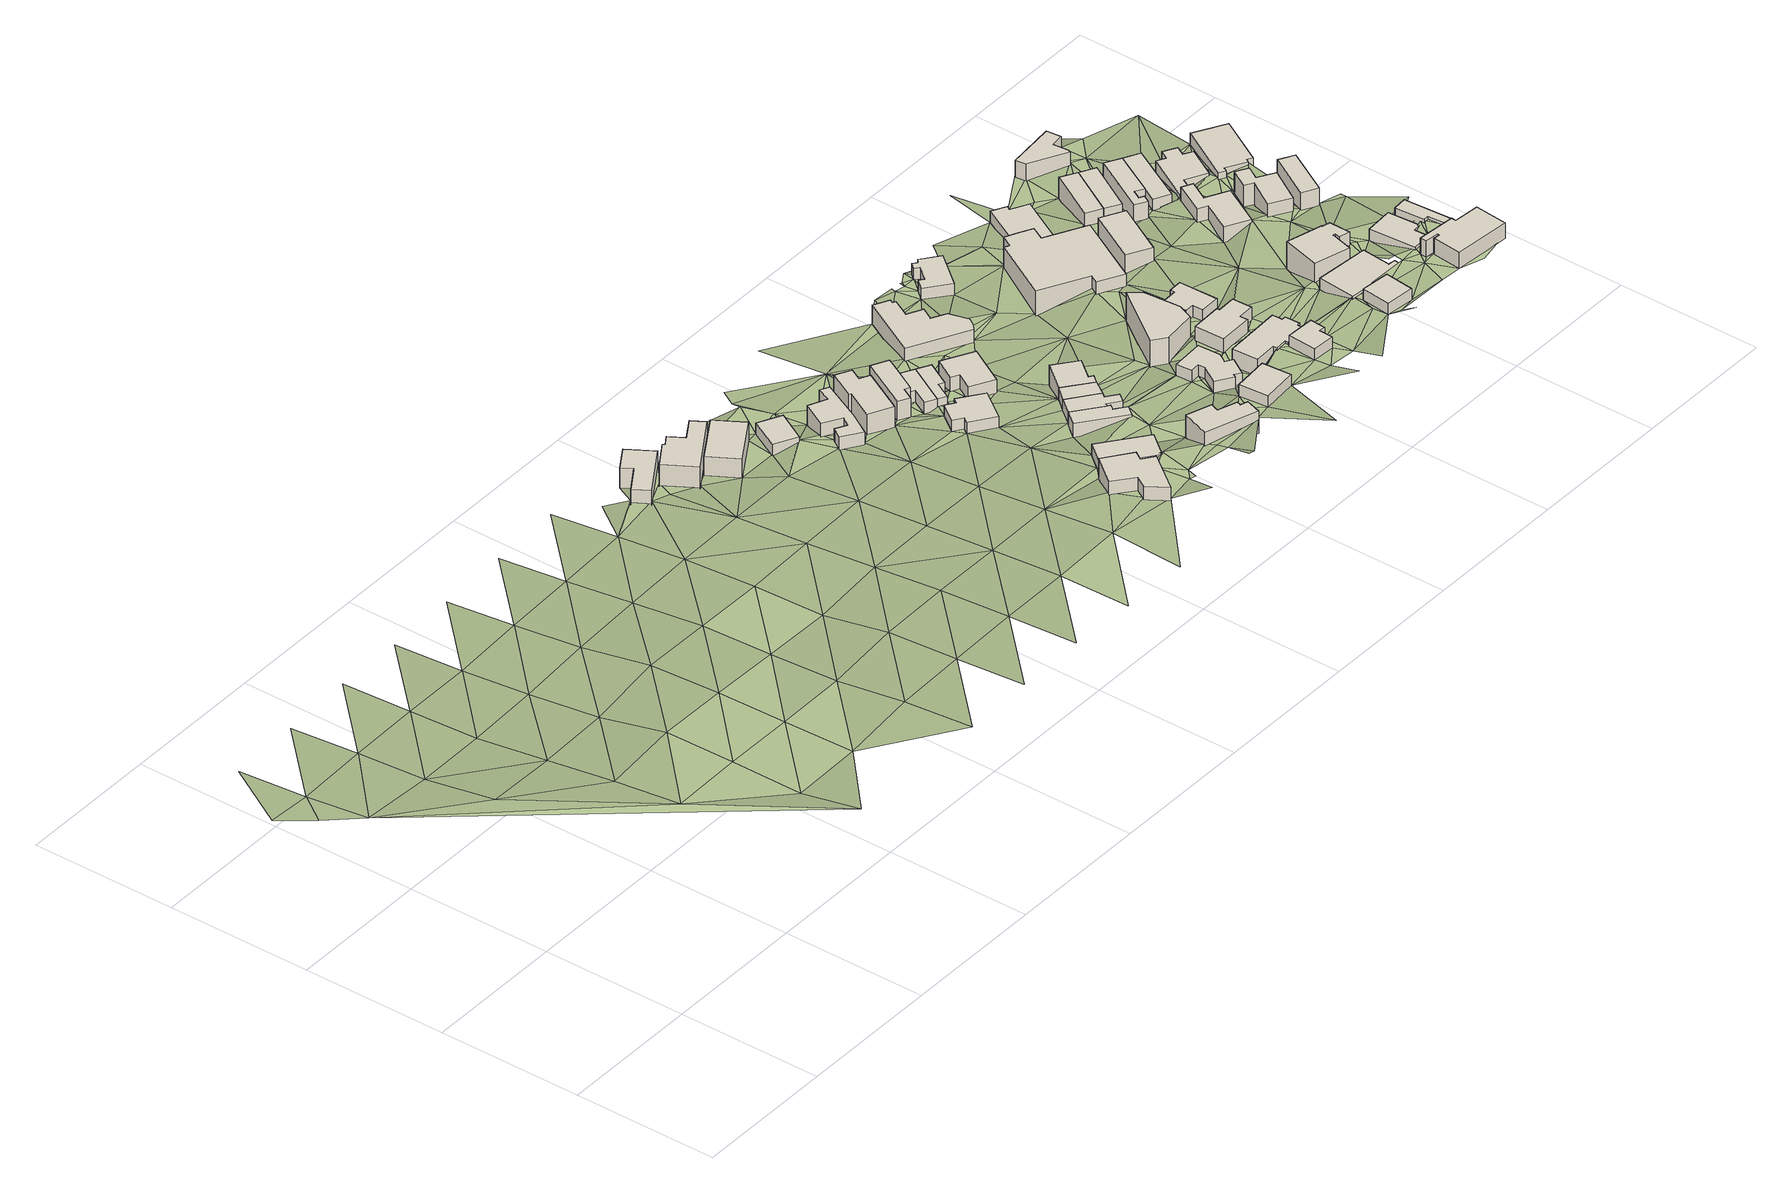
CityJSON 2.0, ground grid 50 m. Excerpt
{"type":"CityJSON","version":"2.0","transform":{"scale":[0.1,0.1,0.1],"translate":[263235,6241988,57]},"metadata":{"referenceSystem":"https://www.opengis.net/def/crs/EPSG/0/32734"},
"CityObjects":{
"building1":{"type":"Building","attributes":{"address":"6 Worcester Road Walmer Estate Cape Town","building":"house","building:levels":"1","footprint":{"type":"Polygon"},"plus_code":"C6X6XJX5+X5V","ground_height":66.89,"building_height":4.1,"roof_height":70.99},"geometry":[{"type":"Solid","lod":"1","boundaries":[[[[0,1,2,3]],[[1,4,5,2]],[[4,6,7,5]],[[6,8,9,7]],[[8,10,11,9]],[[10,0,3,11]],[[3,2,5,7,9,11]],[[10,8,6,4,1,0]]]]}]},
"building2":{"type":"Building","attributes":{"address":"8 Worcester Road Walmer Estate Cape Town","building":"house","building:levels":"2","footprint":{"type":"Polygon"},"plus_code":"C6XQX8XH+XWX","ground_height":66.89,"building_height":6.9,"roof_height":73.79},"geometry":[{"type":"Solid","lod":"1","boundaries":[[[[12,13,14,15]],[[13,16,17,14]],[[16,18,19,17]],[[18,20,21,19]],[[20,22,23,21]],[[22,24,25,23]],[[24,26,27,25]],[[26,12,15,27]],[[15,14,17,19,21,23,25,27]],[[26,24,22,20,18,16,13,12]]]]}]},
"building3":{"type":"Building","attributes":{"address":"10 Worcester Road Walmer Estate Cape Town","building":"house","building:levels":"2","footprint":{"type":"Polygon"},"plus_code":"C7X9XWXC+XVW","ground_height":67.23,"building_height":6.9,"roof_height":74.13},"geometry":[{"type":"Solid","lod":"1","boundaries":[[[[28,29,30,31]],[[29,32,33,30]],[[32,34,35,33]],[[34,28,31,35]],[[31,30,33,35]],[[34,32,29,28]]]]}]},
"building4":{"type":"Building","attributes":{"address":"12 Worcester Road Walmer Estate Cape Town","building":"house","building:levels":"1","footprint":{"type":"Polygon"},"plus_code":"C8X6X2XW+X6V","ground_height":66.86,"building_height":4.1,"roof_height":70.96},"geometry":[{"type":"Solid","lod":"1","boundaries":[[[[36,37,38,39]],[[37,40,41,38]],[[40,42,43,41]],[[42,36,39,43]],[[39,38,41,43]],[[42,40,37,36]]]]}]},
"building5":{"type":"Building","attributes":{"address":"15 Perth Road Walmer Estate Cape Town","building":"house","building:levels":"1","footprint":{"type":"Polygon"},"plus_code":"C9XXXCX9+XXW","ground_height":81.44,"building_height":4.1,"roof_height":85.54},"geometry":[{"type":"Solid","lod":"1","boundaries":[[[[44,45,46,47]],[[45,48,49,46]],[[48,50,51,49]],[[50,52,53,51]],[[52,54,55,53]],[[54,56,57,55]],[[56,58,59,57]],[[58,44,47,59]],[[47,46,49,51,53,55,57,59]],[[58,56,54,52,50,48,45,44]]]]}]},
"building6":{"type":"Building","attributes":{"address":"14 Worcester Road Walmer Estate Cape Town","building":"house","building:levels":"1","footprint":{"type":"Polygon"},"plus_code":"C8XVXWXC+XJR","ground_height":69.91,"building_height":4.1,"roof_height":74.01},"geometry":[{"type":"Solid","lod":"1","boundaries":[[[[60,61,62,63]],[[61,64,65,62]],[[64,66,67,65]],[[66,68,69,67]],[[68,70,71,69]],[[70,72,73,71]],[[72,74,75,73]],[[74,76,77,75]],[[76,78,79,77]],[[78,80,81,79]],[[80,60,63,81]],[[63,62,65,67,69,71,73,75,77,79,81]],[[80,78,76,74,72,70,68,66,64,61,60]]]]}]},
"building7":{"type":"Building","attributes":{"address":"13 Perth Road Walmer Estate Cape Town","building":"house","building:levels":"1","footprint":{"type":"Polygon"},"plus_code":"CCX9X4X5+XMW","ground_height":78.1,"building_height":4.1,"roof_height":82.2},"geometry":[{"type":"Solid","lod":"1","boundaries":[[[[82,83,84,85]],[[83,86,87,84]],[[86,88,89,87]],[[88,82,85,89]],[[85,84,87,89]],[[88,86,83,82]]]]}]},
"building8":{"type":"Building","attributes":{"address":"22 Worcester Road Walmer Estate Cape Town","building":"house","building:levels":"2","footprint":{"type":"Polygon"},"plus_code":"C9X9XMX4+XQX","ground_height":69.72,"building_height":6.9,"roof_height":76.62},"geometry":[{"type":"Solid","lod":"1","boundaries":[[[[90,91,92,93]],[[91,94,95,92]],[[94,96,97,95]],[[96,98,99,97]],[[98,100,101,99]],[[100,102,103,101]],[[102,104,105,103]],[[104,90,93,105]],[[93,92,95,97,99,101,103,105]],[[104,102,100,98,96,94,91,90]]]]}]},
"building9":{"type":"Building","attributes":{"address":"Perth Road Walmer Estate Cape Town","building":"house","building:levels":"1","footprint":{"type":"Polygon"},"plus_code":"CCX4XFXW+XFW","ground_height":71.83,"building_height":4.1,"roof_height":75.93},"geometry":[{"type":"Solid","lod":"1","boundaries":[[[[106,107,108,109]],[[107,110,111,108]],[[110,112,113,111]],[[112,114,115,113]],[[114,116,117,115]],[[116,118,119,117]],[[118,120,121,119]],[[120,106,109,121]],[[109,108,111,113,115,117,119,121]],[[120,118,116,114,112,110,107,106]]]]}]},
"building10":{"type":"Building","attributes":{"address":"24 Worcester Road Walmer Estate Cape Town","building":"house","building:levels":"2","footprint":{"type":"Polygon"},"plus_code":"C9XVXHX5+XXW","ground_height":69.72,"building_height":6.9,"roof_height":76.62},"geometry":[{"type":"Solid","lod":"1","boundaries":[[[[122,123,124,125,126,127]],[[123,128,129,125,124]],[[128,130,131,129]],[[130,132,133,131]],[[132,134,135,133]],[[134,136,137,135]],[[136,138,139,137]],[[138,122,127,126,139]],[[126,125,129,131,133,135,137,139]],[[138,136,134,132,130,128,123,122]]]]}]},
"building11":{"type":"Building","attributes":{"address":"9 Perth Road Walmer Estate Cape Town","building":"house","building:levels":"1","footprint":{"type":"Polygon"},"plus_code":"CCXXX4X9+X3W","ground_height":75.12,"building_height":4.1,"roof_height":79.22},"geometry":[{"type":"Solid","lod":"1","boundaries":[[[[140,141,142,143]],[[141,144,145,142]],[[144,146,147,145]],[[146,148,149,147]],[[148,150,151,149]],[[150,152,153,151]],[[152,140,143,153]],[[143,142,145,147,149,151,153]],[[152,150,148,146,144,141,140]]]]}]},
"building12":{"type":"Building","attributes":{"address":"26 Worcester Road Walmer Estate Cape Town","building":"house","building:levels":"1","footprint":{"type":"Polygon"},"plus_code":"CCX4XWX8+XFW","ground_height":69.72,"building_height":4.1,"roof_height":73.82},"geometry":[{"type":"Solid","lod":"1","boundaries":[[[[154,123,124,155]],[[123,122,127,124]],[[122,156,157,127]],[[156,158,159,157]],[[158,160,161,159]],[[160,154,155,161]],[[155,124,127,157,159,161]],[[160,158,156,122,123,154]]]]}]},
"building13":{"type":"Building","attributes":{"address":"7 Worcester Close Walmer Estate Cape Town","building":"house","building:levels":"1","footprint":{"type":"Polygon"},"plus_code":"CFXFXVX5+XJX","ground_height":83.09,"building_height":4.1,"roof_height":87.19},"geometry":[{"type":"Solid","lod":"1","boundaries":[[[[162,163,164,165]],[[163,166,167,164]],[[166,168,169,167]],[[168,170,171,169]],[[170,172,173,171]],[[172,174,175,173]],[[174,176,177,175]],[[176,162,165,177]],[[165,164,167,169,171,173,175,177]],[[176,174,172,170,168,166,163,162]]]]}]},
"building14":{"type":"Building","attributes":{"address":"28 Worcester Road Walmer Estate Cape Town","building":"house","building:levels":"1","footprint":{"type":"Polygon"},"plus_code":"CCXCXQXF+XFR","ground_height":69.72,"building_height":4.1,"roof_height":73.82},"geometry":[{"type":"Solid","lod":"1","boundaries":[[[[154,160,161,155]],[[160,178,179,161]],[[178,180,181,179]],[[180,182,183,181]],[[182,184,185,183]],[[184,154,155,185]],[[155,161,179,181,183,185]],[[184,182,180,178,160,154]]]]}]},
"building15":{"type":"Building","attributes":{"address":"7 Perth Road Walmer Estate Cape Town","building":"house","building:levels":"1","footprint":{"type":"Polygon"},"plus_code":"CFX2XWX8+X9R","ground_height":75.12,"building_height":4.1,"roof_height":79.22},"geometry":[{"type":"Solid","lod":"1","boundaries":[[[[186,187,143,188]],[[187,189,153,143]],[[189,190,191,153]],[[190,192,193,191]],[[192,194,195,193]],[[194,196,197,195]],[[196,198,199,197]],[[198,186,188,199]],[[188,143,153,191,193,195,197,199]],[[198,196,194,192,190,189,187,186]]]]}]},
"building16":{"type":"Building","attributes":{"address":"5 Perth Road Walmer Estate Cape Town","building":"house","building:levels":"1","footprint":{"type":"Polygon"},"plus_code":"CFX6XFXQ+X7W","ground_height":75.12,"building_height":4.1,"roof_height":79.22},"geometry":[{"type":"Solid","lod":"1","boundaries":[[[[200,186,188,201]],[[186,198,199,188]],[[198,202,203,199]],[[202,200,201,203]],[[201,188,199,203]],[[202,198,186,200]]]]}]},
"building17":{"type":"Building","attributes":{"address":"30 Perth Road Walmer Estate Cape Town","building":"house","building:levels":"1","footprint":{"type":"Polygon"},"plus_code":"CCXQXXXG+X3R","ground_height":71.98,"building_height":4.1,"roof_height":76.08},"geometry":[{"type":"Solid","lod":"1","boundaries":[[[[204,205,206,207]],[[205,208,209,206]],[[208,210,211,209]],[[210,212,213,211]],[[212,214,215,213]],[[214,204,207,215]],[[207,206,209,211,213,215]],[[214,212,210,208,205,204]]]]}]},
"building18":{"type":"Building","attributes":{"address":"3 Perth Road Walmer Estate Cape Town","building":"house","building:levels":"1","footprint":{"type":"Polygon"},"plus_code":"CFXFX5XP+XFV","ground_height":75.12,"building_height":4.1,"roof_height":79.22},"geometry":[{"type":"Solid","lod":"1","boundaries":[[[[216,217,203,201]],[[217,218,219,203]],[[218,220,221,219]],[[220,222,223,221]],[[222,224,225,223]],[[224,216,201,225]],[[201,203,219,221,223,225]],[[224,222,220,218,217,216]]]]}]},
"building19":{"type":"Building","attributes":{"address":"5 Worcester Close Walmer Estate Cape Town","building":"house","building:levels":"1","footprint":{"type":"Polygon"},"plus_code":"CGXHXMXV+X7X","ground_height":84.82,"building_height":4.1,"roof_height":88.92},"geometry":[{"type":"Solid","lod":"1","boundaries":[[[[226,227,228,229]],[[227,230,231,228]],[[230,232,233,231]],[[232,226,229,233]],[[229,228,231,233]],[[232,230,227,226]]]]}]},
"building20":{"type":"Building","attributes":{"address":"3 Worcester Close Walmer Estate Cape Town","building":"house","building:levels":"1","footprint":{"type":"Polygon"},"plus_code":"CGXJXWXF+XCR","ground_height":80.57,"building_height":4.1,"roof_height":84.67},"geometry":[{"type":"Solid","lod":"1","boundaries":[[[[234,235,236,237]],[[235,238,239,236]],[[238,240,241,239]],[[240,242,243,241]],[[242,244,245,243]],[[244,246,247,245]],[[246,248,249,247]],[[248,250,251,249]],[[250,252,253,251]],[[252,254,255,253]],[[254,256,257,255]],[[256,234,237,257]],[[237,236,239,241,243,245,247,249,251,253,255,257]],[[256,254,252,250,248,246,244,242,240,238,235,234]]]]}]},
"building21":{"type":"Building","attributes":{"address":"25 Worcester Road Walmer Estate Cape Town","building":"retail","building:levels":"2","footprint":{"type":"Polygon"},"plus_code":"CFX7XCXP+XRX","ground_height":66.93,"building_height":6.9,"roof_height":73.83},"geometry":[{"type":"Solid","lod":"1","boundaries":[[[[258,259,260,261]],[[259,262,263,260]],[[262,264,265,263]],[[264,266,267,265]],[[266,268,269,267]],[[268,270,271,269]],[[270,272,273,271]],[[272,274,275,273]],[[274,276,277,275]],[[276,278,279,277]],[[278,280,281,279]],[[280,258,261,281]],[[261,260,263,265,267,269,271,273,275,277,279,281]],[[280,278,276,274,272,270,268,266,264,262,259,258]]]]}]},
"building22":{"type":"Building","attributes":{"address":"1 Worcester Close Walmer Estate Cape Town","building":"house","building:levels":"2","footprint":{"type":"Polygon"},"plus_code":"CHX3XXXQ+X5W","ground_height":78.89,"building_height":6.9,"roof_height":85.79},"geometry":[{"type":"Solid","lod":"1","boundaries":[[[[282,283,284,285]],[[283,286,287,284]],[[286,288,289,287]],[[288,290,291,289]],[[290,292,293,291]],[[292,282,285,293]],[[285,284,287,289,291,293]],[[292,290,288,286,283,282]]]]}]},
"building23":{"type":"Building","attributes":{"address":"6 Marsden Road Walmer Estate Cape Town","building":"house","building:levels":"1","footprint":{"type":"Polygon"},"plus_code":"CHXGXXX9+X3W","ground_height":82.67,"building_height":4.1,"roof_height":86.77},"geometry":[{"type":"Solid","lod":"1","boundaries":[[[[294,295,296,297]],[[295,298,299,296]],[[298,300,301,299]],[[300,302,303,301]],[[302,304,305,303]],[[304,306,307,305]],[[306,308,309,307]],[[308,310,311,309]],[[310,312,313,311]],[[312,314,315,313]],[[314,316,317,315]],[[316,294,297,317]],[[297,296,299,301,303,305,307,309,311,313,315,317]],[[316,314,312,310,308,306,304,302,300,298,295,294]]]]}]},
"building24":{"type":"Building","attributes":{"address":"8 Marsden Road Walmer Estate Cape Town","building":"house","building:levels":"1","footprint":{"type":"Polygon"},"plus_code":"CHXQXJXM+X2V","ground_height":86.77,"building_height":4.1,"roof_height":90.87},"geometry":[{"type":"Solid","lod":"1","boundaries":[[[[318,319,320,321]],[[319,322,323,320]],[[322,324,325,323]],[[324,326,327,325]],[[326,328,329,327]],[[328,318,321,329]],[[321,320,323,325,327,329]],[[328,326,324,322,319,318]]]]}]},
"building25":{"type":"Building","attributes":{"address":"4 Marsden Road Walmer Estate Cape Town","building":"house","building:levels":"1","footprint":{"type":"Polygon"},"plus_code":"CHXGXPX2+X3W","ground_height":82.67,"building_height":4.1,"roof_height":86.77},"geometry":[{"type":"Solid","lod":"1","boundaries":[[[[330,331,332,333]],[[331,334,335,332]],[[334,336,337,335]],[[336,338,339,337]],[[338,340,341,339]],[[340,342,343,341]],[[342,344,345,343]],[[344,330,333,345]],[[333,332,335,337,339,341,343,345]],[[344,342,340,338,336,334,331,330]]]]}]},
"building26":{"type":"Building","attributes":{"address":"Chester Road Walmer Estate Cape Town","building":"yes","building:levels":"1","footprint":{"type":"Polygon"},"plus_code":"CGXGXRX2+X6R","ground_height":67.71,"building_height":4.1,"roof_height":71.81},"geometry":[{"type":"Solid","lod":"1","boundaries":[[[[346,347,348,349]],[[347,350,351,348]],[[350,352,353,351]],[[352,354,355,353]],[[354,356,357,355]],[[356,358,359,357]],[[358,360,361,359]],[[360,362,363,361]],[[362,364,365,363]],[[364,346,349,365]],[[349,348,351,353,355,357,359,361,363,365]],[[364,362,360,358,356,354,352,350,347,346]]]]}]},
"building27":{"type":"Building","attributes":{"address":"32 Worcester Road Walmer Estate Cape Town","building":"house","building:levels":"1","footprint":{"type":"Polygon"},"plus_code":"CHXQXCX5+XFV","ground_height":78.89,"building_height":4.1,"roof_height":82.99},"geometry":[{"type":"Solid","lod":"1","boundaries":[[[[366,367,368,369]],[[367,370,371,368]],[[370,372,373,371]],[[372,374,375,373]],[[374,376,377,375]],[[376,378,379,377]],[[378,380,381,379]],[[380,366,369,381]],[[369,368,371,373,375,377,379,381]],[[380,378,376,374,372,370,367,366]]]]}]},
"building28":{"type":"Building","attributes":{"address":"44 Chester Road Walmer Estate Cape Town","building":"mosque","building:levels":"2","footprint":{"type":"Polygon"},"plus_code":"CHXJXVXH+XFX","ground_height":72.29,"building_height":6.9,"roof_height":79.19},"geometry":[{"type":"Solid","lod":"1","boundaries":[[[[382,383,384,385,386,387]],[[383,388,389,385,384]],[[388,390,391,389]],[[390,392,393,391]],[[392,394,395,393]],[[394,396,397,395]],[[396,398,399,397]],[[398,400,401,399]],[[400,402,403,401]],[[402,404,405,406,403]],[[404,407,408,409,406,405]],[[407,410,411,409,408]],[[410,382,387,386,411]],[[386,385,389,391,393,395,397,399,401,403,406,409,411]],[[410,407,404,402,400,398,396,394,392,390,388,383,382]]]]}]},
"building29":{"type":"Building","attributes":{"address":"5 Marsden Road Walmer Estate Cape Town","building":"house","building:levels":"1","footprint":{"type":"Polygon"},"plus_code":"CMX6XCX9+X5W","ground_height":88.78,"building_height":4.1,"roof_height":92.88},"geometry":[{"type":"Solid","lod":"1","boundaries":[[[[412,413,414,415]],[[413,416,417,414]],[[416,418,419,417]],[[418,412,415,419]],[[415,414,417,419]],[[418,416,413,412]]]]}]},
"building30":{"type":"Building","attributes":{"address":"3 Marsden Road Walmer Estate Cape Town","building":"house","building:levels":"1","footprint":{"type":"Polygon"},"plus_code":"CMXFXGX4+XWV","ground_height":84.84,"building_height":4.1,"roof_height":88.94},"geometry":[{"type":"Solid","lod":"1","boundaries":[[[[420,421,422,423]],[[421,424,425,422]],[[424,426,427,425]],[[426,428,429,427]],[[428,430,431,429]],[[430,420,423,431]],[[423,422,425,427,429,431]],[[430,428,426,424,421,420]]]]}]},
"building31":{"type":"Building","attributes":{"address":"31 Worcester Road Cape Town","building":"house","building:levels":"1","footprint":{"type":"Polygon"},"plus_code":"CJXHX8X9+XFR","ground_height":77.53,"building_height":4.1,"roof_height":81.63},"geometry":[{"type":"Solid","lod":"1","boundaries":[[[[432,433,434,435]],[[433,436,437,434]],[[436,438,439,437]],[[438,432,435,439]],[[435,434,437,439]],[[438,436,433,432]]]]}]},
"building32":{"type":"Building","attributes":{"address":"44 Chester Road Walmer Estate Cape Town","building":"house","building:levels":"1","footprint":{"type":"Polygon"},"plus_code":"CJX6XJX3+XFW","ground_height":69.03,"building_height":4.1,"roof_height":73.13},"geometry":[{"type":"Solid","lod":"1","boundaries":[[[[383,382,387,384]],[[382,440,441,387]],[[440,407,408,441]],[[407,404,405,408]],[[404,442,443,405]],[[442,444,445,443]],[[444,446,447,445]],[[446,448,449,447]],[[448,383,384,449]],[[384,387,441,408,405,443,445,447,449]],[[448,446,444,442,404,407,440,382,383]]]]}]},
"building33":{"type":"Building","attributes":{"address":"34 Worcester Road Walmer Estate Cape Town","building":"house","building:levels":"1","footprint":{"type":"Polygon"},"plus_code":"CMXMX8XG+X9W","ground_height":86.9,"building_height":4.1,"roof_height":91},"geometry":[{"type":"Solid","lod":"1","boundaries":[[[[450,451,452,453]],[[451,454,455,452]],[[454,456,457,455]],[[456,458,459,457]],[[458,460,461,459]],[[460,462,463,461]],[[462,464,465,463]],[[464,466,467,465]],[[466,468,469,467]],[[468,450,453,469]],[[453,452,455,457,459,461,463,465,467,469]],[[468,466,464,462,460,458,456,454,451,450]]]]}]},
"building34":{"type":"Building","attributes":{"address":"46 Chester Road Walmer Estate Cape Town","building":"house","building:levels":"1","footprint":{"type":"Polygon"},"plus_code":"CMX4XGX7+XJW","ground_height":73.97,"building_height":4.1,"roof_height":78.07},"geometry":[{"type":"Solid","lod":"1","boundaries":[[[[470,471,472,473]],[[471,474,475,472]],[[474,476,477,475]],[[476,470,473,477]],[[473,472,475,477]],[[476,474,471,470]]]]}]},
"building35":{"type":"Building","attributes":{"address":"4 Grand Vue Road Walmer Estate Cape Town","building":"house","building:levels":"1","footprint":{"type":"Polygon"},"plus_code":"CPXVXWXC+XVW","ground_height":92.45,"building_height":4.1,"roof_height":96.55},"geometry":[{"type":"Solid","lod":"1","boundaries":[[[[478,479,480,481]],[[479,482,483,480]],[[482,484,485,483]],[[484,486,487,485]],[[486,488,489,487]],[[488,490,491,489]],[[490,492,493,491]],[[492,494,495,493]],[[494,496,497,495]],[[496,478,481,497]],[[481,480,483,485,487,489,491,493,495,497]],[[496,494,492,490,488,486,484,482,479,478]]]]}]},
"building36":{"type":"Building","attributes":{"address":"36 Worcester Road Walmer Estate Cape Town","building":"house","building:levels":"1","footprint":{"type":"Polygon"},"plus_code":"CPXHXHXP+X7X","ground_height":86.9,"building_height":4.1,"roof_height":91},"geometry":[{"type":"Solid","lod":"1","boundaries":[[[[498,499,500,501]],[[499,502,503,500]],[[502,504,505,503]],[[504,506,507,505]],[[506,508,509,507]],[[508,498,501,509]],[[501,500,503,505,507,509]],[[508,506,504,502,499,498]]]]}]},
"building37":{"type":"Building","attributes":{"address":"33 Worcester Road Cape Town","building":"house","building:levels":"1","footprint":{"type":"Polygon"},"plus_code":"CMXRXWX7+X8X","ground_height":79.22,"building_height":4.1,"roof_height":83.32},"geometry":[{"type":"Solid","lod":"1","boundaries":[[[[510,511,512,513]],[[511,514,515,512]],[[514,516,517,515]],[[516,518,519,517]],[[518,520,521,519]],[[520,522,523,521]],[[522,524,525,523]],[[524,510,513,525]],[[513,512,515,517,519,521,523,525]],[[524,522,520,518,516,514,511,510]]]]}]},
"building38":{"type":"Building","attributes":{"address":"48 Chester Road Walmer Estate Cape Town","building":"house","building:levels":"1","footprint":{"type":"Polygon"},"plus_code":"CMX9XQX4+X4W","ground_height":73.97,"building_height":4.1,"roof_height":78.07},"geometry":[{"type":"Solid","lod":"1","boundaries":[[[[471,470,473,472]],[[470,526,527,473]],[[526,528,529,527]],[[528,471,472,529]],[[472,473,527,529]],[[528,526,470,471]]]]}]},
"building39":{"type":"Building","attributes":{"address":"38 Worcester Road Walmer Estate Cape Town","building":"house","building:levels":"1","footprint":{"type":"Polygon"},"plus_code":"CQX2X3XC+X4V","ground_height":88.6,"building_height":4.1,"roof_height":92.7},"geometry":[{"type":"Solid","lod":"1","boundaries":[[[[530,531,532,533]],[[531,534,535,532]],[[534,536,537,535]],[[536,538,539,537]],[[538,540,541,539]],[[540,530,533,541]],[[533,532,535,537,539,541]],[[540,538,536,534,531,530]]]]}]},
"building40":{"type":"Building","attributes":{"address":"50 Chester Road Walmer Estate Cape Town","building":"house","building:levels":"1","footprint":{"type":"Polygon"},"plus_code":"CMXPXRXG+X4V","ground_height":75.44,"building_height":4.1,"roof_height":79.54},"geometry":[{"type":"Solid","lod":"1","boundaries":[[[[542,543,544,545]],[[543,546,547,544]],[[546,548,549,547]],[[548,550,551,549]],[[550,552,553,551]],[[552,554,555,553]],[[554,556,557,555]],[[556,542,545,557]],[[545,544,547,549,551,553,555,557]],[[556,554,552,550,548,546,543,542]]]]}]},
"building41":{"type":"Building","attributes":{"address":"35 Worcester Road Cape Town","building":"house","building:levels":"1","footprint":{"type":"Polygon"},"plus_code":"CPXCXWX6+XWX","ground_height":83.02,"building_height":4.1,"roof_height":87.12},"geometry":[{"type":"Solid","lod":"1","boundaries":[[[[558,559,560,561]],[[559,562,563,560]],[[562,564,565,563]],[[564,566,567,565]],[[566,568,569,567]],[[568,570,571,569]],[[570,572,573,571]],[[572,558,561,573]],[[561,560,563,565,567,569,571,573]],[[572,570,568,566,564,562,559,558]]]]}]},
"building42":{"type":"Building","attributes":{"address":"52 Chester Road Walmer Estate Cape Town","building":"house","building:levels":"1","footprint":{"type":"Polygon"},"plus_code":"CPX2XHXQ+X7W","ground_height":75.44,"building_height":4.1,"roof_height":79.54},"geometry":[{"type":"Solid","lod":"1","boundaries":[[[[574,575,545,544]],[[575,576,577,545]],[[576,578,579,577]],[[578,580,581,579]],[[580,574,544,581]],[[544,545,577,579,581]],[[580,578,576,575,574]]]]}]},
"building43":{"type":"Building","attributes":{"address":"Walmer Estate Cape Town","building":"yes","building:levels":"1","footprint":{"type":"Polygon"},"plus_code":"CMXQXCX4+X8X","ground_height":71.7,"building_height":4.1,"roof_height":75.8},"geometry":[{"type":"Solid","lod":"1","boundaries":[[[[582,583,584,585]],[[583,586,587,584]],[[586,588,589,587]],[[588,590,591,589]],[[590,592,593,591]],[[592,594,595,593]],[[594,582,585,595]],[[585,584,587,589,591,593,595]],[[594,592,590,588,586,583,582]]]]}]},
"building44":{"type":"Building","attributes":{"address":"37 Worcester Road Cape Town","building":"house","building:levels":"1","footprint":{"type":"Polygon"},"plus_code":"CPXVX9XW+X8W","ground_height":84.6,"building_height":4.1,"roof_height":88.7},"geometry":[{"type":"Solid","lod":"1","boundaries":[[[[596,597,598,599]],[[597,600,601,598]],[[600,602,603,601]],[[602,596,599,603]],[[599,598,601,603]],[[602,600,597,596]]]]}]},
"building45":{"type":"Building","attributes":{"address":"54 Chester Road Walmer Estate Cape Town","building":"house","building:levels":"1","footprint":{"type":"Polygon"},"plus_code":"CPXCXHX4+XRX","ground_height":75.44,"building_height":4.1,"roof_height":79.54},"geometry":[{"type":"Solid","lod":"1","boundaries":[[[[604,605,606,607]],[[605,608,609,606]],[[608,610,611,609]],[[610,612,613,611]],[[612,614,615,613]],[[614,616,617,615]],[[616,618,619,617]],[[618,620,621,619]],[[620,622,623,621]],[[622,604,607,623]],[[607,606,609,611,613,615,617,619,621,623]],[[622,620,618,616,614,612,610,608,605,604]]]]}]},
"building46":{"type":"Building","attributes":{"address":"56 Chester Road Walmer Estate Cape Town","building":"house","building:levels":"1","footprint":{"type":"Polygon"},"plus_code":"CQX4X9X2+X2X","ground_height":76.66,"building_height":4.1,"roof_height":80.76},"geometry":[{"type":"Solid","lod":"1","boundaries":[[[[624,625,626,627]],[[625,628,629,626]],[[628,630,631,629]],[[630,632,633,631]],[[632,634,635,633]],[[634,636,637,635]],[[636,638,639,637]],[[638,624,627,639]],[[627,626,629,631,633,635,637,639]],[[638,636,634,632,630,628,625,624]]]]}]},
"terrain1":{"type":"TINRelief","geometry":[{"type":"CompositeSurface","lod":"1","boundaries":[[[640,641,642]],[[643,641,640]],[[642,641,644]],[[643,645,641]],[[643,646,647]],[[648,646,643]],[[645,643,647]],[[643,649,648]],[[650,646,648]],[[651,641,645]],[[647,646,652]],[[652,646,650]],[[649,653,648]],[[654,645,647]],[[655,647,652]],[[656,650,648]],[[648,653,657]],[[655,654,647]],[[648,657,656]],[[658,652,650]],[[659,653,649]],[[645,654,660]],[[656,658,650]],[[655,652,661]],[[657,653,662]],[[652,658,661]],[[654,655,663]],[[662,653,659]],[[656,657,664]],[[663,655,661]],[[657,662,664]],[[665,658,656]],[[654,663,666]],[[665,656,664]],[[667,661,658]],[[659,668,662]],[[669,659,670]],[[658,665,667]],[[661,671,663]],[[668,659,669]],[[672,664,662]],[[671,661,667]],[[662,668,672]],[[665,664,673]],[[669,670,674]],[[671,675,663]],[[673,664,672]],[[667,665,676]],[[668,669,677]],[[665,673,676]],[[667,678,671]],[[677,669,674]],[[672,668,679]],[[676,678,667]],[[668,677,679]],[[680,673,672]],[[681,674,682]],[[671,678,683]],[[679,680,672]],[[684,676,673]],[[677,674,685]],[[673,680,684]],[[678,676,686]],[[685,674,681]],[[687,679,677]],[[684,686,676]],[[677,685,687]],[[688,680,679]],[[681,689,690]],[[691,678,686]],[[680,688,684]],[[687,688,679]],[[685,681,692]],[[693,686,684]],[[685,692,687]],[[692,681,690]],[[688,694,684]],[[684,694,693]],[[695,686,696]],[[693,696,686]],[[688,687,697]],[[692,698,687]],[[699,690,700]],[[701,693,694]],[[697,694,688]],[[687,698,697]],[[4,1,696]],[[702,693,701]],[[694,703,701]],[[704,692,690]],[[702,701,703]],[[705,693,702]],[[703,694,28]],[[704,690,699]],[[694,697,706]],[[698,692,707]],[[706,28,694]],[[702,708,705]],[[34,703,28]],[[707,692,704]],[[705,708,20]],[[709,697,698]],[[708,710,20]],[[34,711,703]],[[712,713,699]],[[699,714,704]],[[706,715,28]],[[697,716,706]],[[709,698,707]],[[20,717,718]],[[34,32,711]],[[714,699,719]],[[713,719,699]],[[28,715,29]],[[697,709,716]],[[706,720,715]],[[718,711,32]],[[714,44,704]],[[720,706,716]],[[714,719,721]],[[718,32,722]],[[723,707,704]],[[715,36,29]],[[36,32,29]],[[704,44,724]],[[716,709,725]],[[716,726,720]],[[704,724,723]],[[118,709,707]],[[720,726,727]],[[713,728,729]],[[36,730,32]],[[730,722,32]],[[726,731,727]],[[720,727,732]],[[733,731,726]],[[82,724,44]],[[713,729,734]],[[44,58,82]],[[720,732,42]],[[731,735,727]],[[736,725,709]],[[731,733,735]],[[36,42,737]],[[118,707,723]],[[724,82,88]],[[737,730,36]],[[725,738,739]],[[734,58,740]],[[82,58,741]],[[742,734,729]],[[729,743,742]],[[725,736,738]],[[732,737,42]],[[709,114,736]],[[709,118,114]],[[88,723,724]],[[58,734,741]],[[734,742,741]],[[738,744,739]],[[730,737,745]],[[746,737,732]],[[747,739,744]],[[748,746,732]],[[747,60,739]],[[741,742,749]],[[141,723,88]],[[114,118,116]],[[120,118,723]],[[736,114,112]],[[736,134,132]],[[749,742,750]],[[750,742,751]],[[736,112,134]],[[60,747,90]],[[736,132,752]],[[753,751,754]],[[737,755,745]],[[746,60,90]],[[120,723,187]],[[723,141,187]],[[756,757,88]],[[755,737,746]],[[756,741,174]],[[741,749,174]],[[112,158,134]],[[88,758,141]],[[158,138,134]],[[759,745,755]],[[136,134,138]],[[158,112,760]],[[112,110,107]],[[107,760,112]],[[757,758,88]],[[130,752,132]],[[90,755,746]],[[138,158,156]],[[752,761,762]],[[156,122,138]],[[753,763,751]],[[760,107,764]],[[174,757,756]],[[187,186,120]],[[749,750,763]],[[750,751,763]],[[752,130,761]],[[90,761,755]],[[764,107,765]],[[106,765,107]],[[120,200,106]],[[200,120,186]],[[755,761,130]],[[757,174,766]],[[767,764,765]],[[767,180,764]],[[758,757,768]],[[130,128,755]],[[182,180,767]],[[769,765,106]],[[767,765,770]],[[190,189,771]],[[154,128,123]],[[771,772,192]],[[768,192,772]],[[769,106,200]],[[190,771,192]],[[773,766,774]],[[182,767,208]],[[766,242,757]],[[755,128,775]],[[182,208,776]],[[757,235,768]],[[198,196,194]],[[775,128,154]],[[773,777,778]],[[769,200,779]],[[230,763,780]],[[227,766,773]],[[230,778,763]],[[194,202,198]],[[154,776,775]],[[778,227,773]],[[192,768,234]],[[224,779,200]],[[227,778,230]],[[227,242,766]],[[757,242,235]],[[205,769,779]],[[192,234,194]],[[208,781,776]],[[230,780,232]],[[776,781,775]],[[782,755,258]],[[775,783,755]],[[234,768,235]],[[205,781,208]],[[784,785,786]],[[787,202,194]],[[242,227,244]],[[785,202,787]],[[787,194,234]],[[242,788,235]],[[258,755,783]],[[227,226,244]],[[788,242,240]],[[789,779,224]],[[775,781,790]],[[786,785,791]],[[789,205,779]],[[788,238,235]],[[781,205,790]],[[240,238,788]],[[248,246,244]],[[224,786,789]],[[775,258,783]],[[791,785,787]],[[248,244,226]],[[295,248,226]],[[234,792,787]],[[789,790,205]],[[250,248,295]],[[232,319,226]],[[786,791,789]],[[792,234,256]],[[232,793,794]],[[294,252,250]],[[252,294,254]],[[294,250,295]],[[295,226,301]],[[232,794,319]],[[254,294,795]],[[226,319,301]],[[276,274,272]],[[256,254,795]],[[796,797,272]],[[792,256,798]],[[278,276,280]],[[799,295,301]],[[791,787,282]],[[800,801,790]],[[798,256,795]],[[258,280,802]],[[801,800,803]],[[301,319,318]],[[794,322,319]],[[800,797,803]],[[791,282,789]],[[795,294,804]],[[805,792,798]],[[790,789,806]],[[362,272,797]],[[272,362,276]],[[362,280,276]],[[318,303,301]],[[305,303,318]],[[794,807,322]],[[806,800,790]],[[280,808,802]],[[280,362,808]],[[318,328,305]],[[809,795,804]],[[804,294,810]],[[797,800,364]],[[805,798,344]],[[362,797,364]],[[326,322,807]],[[322,326,324]],[[802,808,811]],[[305,328,307]],[[812,805,367]],[[806,789,813]],[[282,813,789]],[[362,360,808]],[[372,805,344]],[[805,372,367]],[[807,814,412]],[[810,809,804]],[[360,815,808]],[[816,817,809]],[[812,367,366]],[[812,366,818]],[[819,820,307]],[[816,809,810]],[[344,821,822]],[[815,823,824]],[[825,326,807]],[[372,370,367]],[[354,815,360]],[[354,360,358]],[[826,810,827]],[[372,344,822]],[[800,806,828]],[[823,815,354]],[[829,282,818]],[[818,366,378]],[[364,800,828]],[[356,354,358]],[[328,326,830]],[[823,354,831]],[[328,830,307]],[[822,374,372]],[[366,380,378]],[[832,806,813]],[[307,830,819]],[[813,282,829]],[[831,354,352]],[[829,818,378]],[[825,807,412]],[[352,347,831]],[[352,350,347]],[[810,826,833]],[[420,826,819]],[[831,347,834]],[[810,833,816]],[[825,830,326]],[[833,822,816]],[[346,364,828]],[[834,347,835]],[[834,835,836]],[[829,378,837]],[[836,835,838]],[[837,813,829]],[[835,347,346]],[[837,378,376]],[[346,839,835]],[[830,420,819]],[[412,840,841]],[[825,412,418]],[[822,842,374]],[[833,826,420]],[[830,825,418]],[[388,346,828]],[[842,376,374]],[[412,841,413]],[[388,828,843]],[[839,346,844]],[[842,822,833]],[[845,837,376]],[[418,416,830]],[[388,844,346]],[[845,846,837]],[[847,839,844]],[[845,376,842]],[[848,833,420]],[[388,849,844]],[[841,850,413]],[[846,851,837]],[[852,853,854]],[[833,848,466]],[[830,416,855]],[[854,856,852]],[[833,466,842]],[[848,420,857]],[[413,858,416]],[[448,844,849]],[[847,844,448]],[[842,859,845]],[[846,433,851]],[[413,850,858]],[[420,860,857]],[[858,855,416]],[[861,862,851]],[[845,859,432]],[[842,524,859]],[[858,850,494]],[[863,842,466]],[[861,851,433]],[[860,864,865]],[[862,861,866]],[[858,484,855]],[[857,867,868]],[[869,865,855]],[[861,433,870]],[[524,842,863]],[[858,494,492]],[[871,857,860]],[[858,486,484]],[[433,432,870]],[[867,857,871]],[[858,492,486]],[[855,484,869]],[[868,867,872]],[[860,865,498]],[[859,524,873]],[[448,874,875]],[[861,870,876]],[[877,432,859]],[[871,860,878]],[[879,866,874]],[[466,880,881]],[[498,865,869]],[[488,486,492]],[[432,876,870]],[[860,498,878]],[[492,490,488]],[[880,882,883]],[[881,863,466]],[[873,877,859]],[[883,871,878]],[[484,884,869]],[[432,885,876]],[[874,866,886]],[[878,498,883]],[[432,887,885]],[[866,861,474]],[[432,877,887]],[[524,888,873]],[[880,883,881]],[[494,889,890]],[[891,884,484]],[[892,883,498]],[[886,866,474]],[[873,576,877]],[[893,874,886]],[[863,881,894]],[[895,884,896]],[[897,877,576]],[[576,873,898]],[[897,899,900]],[[901,896,884]],[[902,884,891]],[[546,885,887]],[[566,863,894]],[[884,902,901]],[[903,881,883]],[[576,575,897]],[[893,904,874]],[[894,881,905]],[[899,897,575]],[[474,893,886]],[[906,907,891]],[[578,576,898]],[[901,531,896]],[[902,908,901]],[[902,891,907]],[[863,566,909]],[[896,531,892]],[[910,905,881]],[[578,898,911]],[[892,912,883]],[[913,914,915]],[[911,898,914]],[[566,894,568]],[[915,909,913]],[[881,903,910]],[[916,885,546]],[[917,911,914]],[[892,531,530]],[[883,912,903]],[[914,913,917]],[[578,911,918]],[[909,566,564]],[[474,471,919]],[[909,564,913]],[[893,474,919]],[[905,910,558]],[[920,892,530]],[[913,921,917]],[[916,919,471]],[[564,921,913]],[[912,892,920]],[[911,616,918]],[[622,917,922]],[[578,918,580]],[[558,562,559]],[[903,912,923]],[[910,597,558]],[[922,917,921]],[[924,916,546]],[[562,925,564]],[[925,921,564]],[[924,546,574]],[[919,916,924]],[[597,562,558]],[[616,580,918]],[[924,574,580]],[[926,919,924]],[[925,562,927]],[[927,562,597]],[[616,612,580]],[[616,614,612]],[[922,921,928]],[[929,926,930]],[[930,926,924]],[[925,927,931]],[[932,930,924]],[[928,921,624]],[[610,608,928]],[[624,612,610]],[[928,624,610]],[[933,930,932]],[[580,934,924]],[[580,612,934]],[[934,932,924]],[[934,612,624]]]}]}
},
"vertices":[
[1939,1713,67],[1860,1663,67],[1860,1663,140],[1939,1713,140],[1883,1628,67],[1883,1628,140],[1798,1574,67],[1798,1574,140],[1831,1522,67],[1831,1522,140],[1995,1626,67],[1995,1626,140],
[1979,1457,72],[2167,1576,72],[2167,1576,168],[1979,1457,168],[2138,1621,72],[2138,1621,168],[2068,1577,72],[2068,1577,168],[2036,1627,72],[2036,1627,168],[2003,1606,72],[2003,1606,168],[1998,1613,72],[1998,1613,168],[1914,1559,72],[1914,1559,168],
[2082,1381,102],[2236,1476,102],[2236,1476,171],[2082,1381,171],[2176,1572,102],[2176,1572,171],[2022,1477,102],[2022,1477,171],
[2278,1483,99],[2224,1381,99],[2224,1381,140],[2278,1483,140],[2302,1340,99],[2302,1340,140],[2357,1442,99],[2357,1442,140],
[2600,464,211],[2529,372,211],[2529,372,285],[2600,464,285],[2596,317,211],[2596,317,285],[2572,276,211],[2572,276,285],[2617,210,211],[2617,210,285],[2712,337,211],[2712,337,285],[2672,366,211],[2672,366,285],[2691,396,211],[2691,396,285],
[2518,1394,98],[2488,1410,98],[2488,1410,170],[2518,1394,170],[2467,1363,98],[2467,1363,170],[2406,1391,98],[2406,1391,170],[2360,1305,98],[2360,1305,170],[2423,1269,98],[2423,1269,170],[2402,1238,98],[2402,1238,170],[2365,1259,98],[2365,1259,170],[2341,1222,98],[2341,1222,170],[2406,1179,98],[2406,1179,170],[2452,1256,98],[2452,1256,170],
[2616,471,211],[2764,356,211],[2764,356,252],[2616,471,252],[2826,435,211],[2826,435,252],[2678,550,211],[2678,550,252],
[2543,1399,98],[2494,1306,98],[2494,1306,196],[2543,1399,196],[2501,1302,98],[2501,1302,196],[2450,1206,98],[2450,1206,196],[2530,1164,98],[2530,1164,196],[2609,1314,98],[2609,1314,196],[2575,1331,98],[2575,1331,196],[2596,1372,98],[2596,1372,196],
[2756,997,148],[2675,1055,148],[2675,1055,189],[2756,997,189],[2663,1038,148],[2663,1038,189],[2633,1060,148],[2633,1060,189],[2587,996,148],[2587,996,189],[2618,974,148],[2618,974,189],[2605,956,148],[2605,956,189],[2686,899,148],[2686,899,189],
[2639,1197,127],[2685,1283,127],[2685,1283,168],[2685,1283,196],[2639,1197,196],[2639,1197,168],[2701,1315,127],[2701,1315,196],[2644,1344,127],[2644,1344,196],[2554,1173,127],[2554,1173,196],[2592,1153,127],[2592,1153,196],[2614,1194,127],[2614,1194,196],[2632,1185,127],[2632,1185,196],
[2792,725,172],[2756,678,172],[2756,678,222],[2792,725,222],[2896,570,172],[2896,570,222],[2921,602,172],[2921,602,222],[2883,630,172],[2883,630,222],[2895,646,172],[2895,646,222],[2885,653,172],[2885,653,222],
[2742,1251,127],[2742,1251,168],[2658,1187,127],[2658,1187,168],[2628,1130,127],[2628,1130,168],[2665,1110,127],[2665,1110,168],
[3051,220,220],[3069,274,220],[3069,274,302],[3051,220,302],[3043,282,220],[3043,282,302],[3048,297,220],[3048,297,302],[2982,320,220],[2982,320,302],[2992,349,220],[2992,349,302],[2906,378,220],[2906,378,302],[2872,281,220],[2872,281,302],
[2693,1095,127],[2693,1095,168],[2724,1152,127],[2724,1152,168],[2742,1142,127],[2742,1142,168],[2788,1226,127],[2788,1226,168],
[2830,775,181],[2792,725,181],[2830,775,222],[2885,653,181],[2891,662,181],[2891,662,222],[2932,631,181],[2932,631,222],[2953,658,181],[2953,658,222],[2915,687,181],[2915,687,222],[2927,702,181],[2927,702,222],
[2869,819,181],[2869,819,222],[2959,749,181],[2959,749,222],
[2822,1012,129],[2896,1144,129],[2896,1144,191],[2822,1012,191],[2790,1202,129],[2790,1202,191],[2747,1125,129],[2747,1125,191],[2773,1111,129],[2773,1111,191],[2743,1056,129],[2743,1056,191],
[2869,819,150],[2959,749,150],[2978,774,150],[2978,774,222],[2964,784,150],[2964,784,222],[3015,849,150],[3015,849,222],[2939,909,150],[2939,909,222],
[3225,342,278],[3100,332,278],[3100,332,319],[3225,342,319],[3109,230,278],[3109,230,319],[3233,241,278],[3233,241,319],
[3111,572,236],[3114,517,236],[3114,517,277],[3111,572,277],[3149,519,236],[3149,519,277],[3150,496,236],[3150,496,277],[3111,433,236],[3111,433,277],[3168,398,236],[3168,398,277],[3174,407,236],[3174,407,277],[3196,394,236],[3196,394,277],[3233,454,236],[3233,454,277],[3209,469,236],[3209,469,277],[3228,500,236],[3228,500,277],[3224,578,236],[3224,578,277],
[2913,1542,99],[2803,1337,99],[2803,1337,168],[2913,1542,168],[2999,1233,99],[2999,1233,168],[3017,1249,99],[3017,1249,168],[3034,1275,99],[3034,1275,168],[3015,1342,99],[3015,1342,168],[2966,1368,99],[2966,1368,168],[2989,1410,99],[2989,1410,168],[2937,1437,99],[2937,1437,168],[2969,1498,99],[2969,1498,168],[2959,1503,99],[2959,1503,168],[2965,1515,99],[2965,1515,168],
[3288,893,185],[3145,693,185],[3145,693,288],[3288,893,288],[3190,661,185],[3190,661,288],[3308,671,185],[3308,671,288],[3331,726,185],[3331,726,288],[3320,854,185],[3320,854,288],
[3249,471,236],[3253,379,236],[3253,379,298],[3249,471,298],[3332,383,236],[3332,383,298],[3332,369,236],[3332,369,298],[3373,371,236],[3373,371,298],[3373,360,236],[3373,360,298],[3459,363,236],[3459,363,298],[3458,391,236],[3458,391,298],[3469,391,236],[3469,391,298],[3467,444,236],[3467,444,298],[3453,444,236],[3453,444,298],[3452,479,236],[3452,479,298],
[3359,346,298],[3353,246,298],[3353,246,339],[3359,346,339],[3431,241,298],[3431,241,339],[3433,289,298],[3433,289,339],[3454,288,298],[3454,288,339],[3457,341,298],[3457,341,339],
[3269,624,219],[3272,520,219],[3272,520,298],[3269,624,298],[3390,523,219],[3390,523,298],[3389,549,219],[3389,549,298],[3445,551,219],[3445,551,298],[3443,619,219],[3443,619,298],[3378,617,219],[3378,617,298],[3378,627,219],[3378,627,298],
[3252,1543,107],[3192,1590,107],[3192,1590,148],[3252,1543,148],[3181,1579,107],[3181,1579,148],[3166,1591,107],[3166,1591,148],[3150,1572,107],[3150,1572,148],[3165,1559,107],[3165,1559,148],[3128,1514,107],[3128,1514,148],[3113,1527,107],[3113,1527,148],[3086,1495,107],[3086,1495,148],[3163,1432,107],[3163,1432,148],
[3353,804,219],[3355,722,219],[3355,722,260],[3353,804,260],[3386,723,219],[3386,723,260],[3387,686,219],[3387,686,260],[3456,687,219],[3456,687,260],[3453,822,219],[3453,822,260],[3405,821,219],[3405,821,260],[3405,805,219],[3405,805,260],
[3441,1352,120],[3398,1375,120],[3398,1375,161],[3398,1375,222],[3441,1352,222],[3441,1352,161],[3354,1396,120],[3354,1396,222],[3332,1357,120],[3332,1357,222],[3315,1366,120],[3315,1366,222],[3203,1161,120],[3203,1161,222],[3361,1076,120],[3361,1076,222],[3345,1047,120],[3345,1047,222],[3429,1002,120],[3429,1002,222],[3555,1233,120],[3555,1233,222],[3480,1273,120],[3480,1273,161],[3480,1273,222],[3443,1293,120],[3443,1293,161],[3443,1293,222],[3417,1307,120],[3417,1307,222],
[3639,196,318],[3738,185,318],[3738,185,359],[3639,196,359],[3750,286,318],[3750,286,359],[3651,297,318],[3651,297,359],
[3657,462,278],[3644,330,278],[3644,330,319],[3657,462,319],[3856,310,278],[3856,310,319],[3859,342,278],[3859,342,319],[3835,344,278],[3835,344,319],[3844,445,278],[3844,445,319],
[3651,1172,170],[3572,1215,170],[3572,1215,246],[3651,1172,246],[3476,1041,170],[3476,1041,246],[3555,998,170],[3555,998,246],
[3467,1338,120],[3467,1338,161],[3594,1485,120],[3594,1485,161],[3536,1516,120],[3536,1516,161],[3543,1530,120],[3543,1530,161],[3495,1555,120],[3495,1555,161],
[3805,466,240],[3826,542,240],[3826,542,340],[3805,466,340],[3833,540,240],[3833,540,340],[3828,523,240],[3828,523,340],[3867,513,240],[3867,513,340],[3867,587,240],[3867,587,340],[3840,594,240],[3840,594,340],[3841,597,240],[3841,597,340],[3717,631,240],[3717,631,340],[3682,500,240],[3682,500,340],
[3654,1259,134],[3749,1426,134],[3749,1426,211],[3654,1259,211],[3695,1457,134],[3695,1457,211],[3602,1289,134],[3602,1289,211],
[4133,249,337],[4043,258,337],[4043,258,395],[4133,249,395],[4044,274,337],[4044,274,395],[3912,287,337],[3912,287,395],[3910,264,337],[3910,264,395],[3958,259,337],[3958,259,395],[3957,252,337],[3957,252,395],[3935,255,337],[3935,255,395],[3925,153,337],[3925,153,395],[4122,135,337],[4122,135,395],
[3913,477,299],[3924,316,299],[3924,316,340],[3913,477,340],[3993,320,299],[3993,320,340],[3990,369,299],[3990,369,340],[4019,371,299],[4019,371,340],[4011,483,299],[4011,483,340],
[3822,841,205],[3896,977,205],[3896,977,263],[3822,841,263],[3820,1017,205],[3820,1017,263],[3856,1083,205],[3856,1083,263],[3820,1102,205],[3820,1102,263],[3765,999,205],[3765,999,263],[3796,982,205],[3796,982,263],[3743,884,205],[3743,884,263],
[3706,1230,134],[3706,1230,211],[3801,1397,134],[3801,1397,211],
[4072,470,316],[4023,467,316],[4023,467,357],[4072,470,357],[4029,364,316],[4029,364,357],[4049,365,316],[4049,365,357],[4054,292,316],[4054,292,357],[4083,294,316],[4083,294,357],
[3790,1210,147],[3868,1355,147],[3868,1355,225],[3790,1210,225],[3815,1385,147],[3815,1385,225],[3706,1188,147],[3706,1188,225],[3747,1165,147],[3747,1165,225],[3760,1190,147],[3760,1190,225],[3744,1199,147],[3744,1199,225],[3759,1227,147],[3759,1227,225],
[4008,892,222],[3951,926,222],[3951,926,301],[4008,892,301],[3977,969,222],[3977,969,301],[3936,993,222],[3936,993,301],[3899,930,222],[3899,930,301],[3927,913,222],[3927,913,301],[3871,819,222],[3871,819,301],[3939,778,222],[3939,778,301],
[3868,1355,184],[3790,1210,184],[3763,1161,184],[3763,1161,225],[3817,1132,184],[3817,1132,225],[3922,1327,184],[3922,1327,225],
[3877,1642,115],[3707,1627,115],[3707,1627,188],[3877,1642,188],[3711,1591,115],[3711,1591,188],[3838,1525,115],[3838,1525,188],[3842,1535,115],[3842,1535,188],[3837,1587,115],[3837,1587,188],[3882,1591,115],[3882,1591,188],
[4093,888,236],[4041,916,236],[4041,916,317],[4093,888,317],[3955,763,236],[3955,763,317],[4007,734,236],[4007,734,317],
[3965,1109,184],[4022,1210,184],[4022,1210,225],[3965,1109,225],[3991,1227,184],[3991,1227,225],[4008,1258,184],[4008,1258,225],[3963,1283,184],[3963,1283,225],[3947,1253,184],[3947,1253,225],[3917,1270,184],[3917,1270,225],[3827,1109,184],[3827,1109,225],[3861,1090,184],[3861,1090,225],[3893,1148,184],[3893,1148,225],
[4072,1261,197],[3968,1077,197],[3968,1077,238],[4072,1261,238],[3990,1064,197],[3990,1064,238],[3998,1078,197],[3998,1078,238],[4065,1041,197],[4065,1041,238],[4071,1052,197],[4071,1052,238],[4089,1042,197],[4089,1042,238],[4179,1201,197],[4179,1201,238],
[78,1401,26],[148,1500,26],[9,1519,13],[154,1275,49],[148,1750,4],[397,1500,37],[397,995,100],[397,1255,54],[646,500,163],[909,37,200],[646,745,132],[397,1750,14],[646,995,95],[895,250,168],[646,1500,44],[646,1255,57],[895,745,164],[895,500,168],[895,995,105],[1144,250,174],[646,1750,29],[895,1255,71],[1144,500,167],[895,1500,45],[1144,745,161],[1144,995,148],[895,1750,25],[1144,1255,94],[1393,500,169],[1393,250,207],[1393,0,229],[1144,1500,63],[1393,745,154],[1393,995,144],[1642,250,216],[1144,1750,34],[1393,1255,110],[1642,500,199],[1393,1500,76],[1642,745,150],[1642,995,141],[1891,250,224],[1642,0,237],[1393,1750,46],[1642,1255,121],[1891,500,205],[1642,1500,92],[1891,745,178],[1891,995,152],[1891,0,241],[2140,250,226],[1642,1750,60],[2140,500,204],[1831,1522,99],[1891,1255,128],[1764,1654,60],[1798,1574,99],[2140,995,160],[2140,745,182],[2389,250,235],[2140,0,230],[1891,1500,99],[1914,1559,99],[1979,1457,99],[2389,500,206],[1995,1626,99],[2140,1255,129],[2389,745,179],[1998,1613,99],[2389,995,155],[2003,1606,99],[2167,1576,102],[2389,0,225],[2617,210,244],[2529,372,244],[2224,1381,102],[2341,1222,129],[2068,1577,102],[2138,1621,102],[2572,276,244],[2302,1340,129],[2596,317,244],[2236,1662,72],[2638,745,172],[2638,500,211],[2406,1179,129],[2365,1259,129],[2360,1305,129],[2695,118,281],[2727,226,244],[2355,1599,99],[2389,1255,129],[2406,1391,99],[2402,1238,129],[2712,337,244],[2423,1269,129],[2530,1164,127],[2389,1500,99],[2450,1206,129],[2452,1256,129],[2672,366,244],[2764,356,261],[2759,256,244],[2749,220,244],[2501,1302,129],[2384,1651,69],[2488,1410,99],[2494,1306,129],[2467,1363,129],[2872,281,261],[2888,250,261],[2899,216,261],[2609,1314,127],[2889,112,301],[2871,117,301],[2638,1500,98],[2826,435,220],[2888,500,220],[2896,570,220],[2414,1705,69],[2665,1110,148],[2596,1372,127],[2575,1331,127],[3051,220,278],[2693,1095,148],[2743,1056,148],[2992,349,261],[2747,1125,148],[2921,602,220],[2822,1012,150],[2773,1111,150],[2895,646,181],[2883,630,181],[3048,297,278],[2982,320,261],[2803,1337,129],[2788,1226,129],[3043,282,278],[3069,274,278],[2888,995,150],[3137,0,318],[2888,1255,129],[2638,1750,68],[2888,1500,99],[2964,784,181],[2978,774,181],[3015,849,197],[3145,693,197],[3137,500,236],[3137,995,164],[2999,1233,129],[3137,745,197],[3190,661,197],[3349,78,338],[3360,193,298],[3272,520,257],[2966,1368,129],[3015,1342,137],[3269,624,257],[3332,383,257],[3137,1255,137],[3017,1249,137],[3008,1606,99],[3034,1275,137],[3386,500,257],[3308,671,219],[3203,1161,137],[3456,184,298],[3072,1579,107],[3390,523,257],[3452,479,257],[3075,1595,107],[3331,726,219],[3345,1047,185],[3446,69,338],[3108,1573,107],[3445,551,257],[3389,549,257],[3320,854,219],[3469,391,257],[3458,391,257],[3378,617,257],[3443,619,257],[3116,1588,107],[3111,1591,107],[3635,250,318],[3467,444,257],[3453,444,257],[3315,1366,153],[3386,995,185],[3644,330,318],[3156,1614,107],[3361,1076,185],[3635,500,278],[3198,1593,107],[3218,1578,107],[3203,1598,107],[3429,1002,185],[3223,1585,107],[3255,1546,107],[3676,121,356],[3682,178,318],[3635,745,240],[3332,1357,153],[3386,1500,120],[3555,998,205],[3476,1041,185],[3334,1642,91],[3682,500,278],[3398,1375,153],[3850,159,337],[3555,1233,170],[3441,1352,153],[3417,1307,153],[3443,1293,153],[3856,310,337],[3467,1338,153],[3805,466,299],[3884,250,337],[3635,995,205],[3844,445,299],[3602,1289,170],[3480,1273,153],[3822,841,260],[3835,344,337],[3859,342,337],[3594,1485,134],[3828,523,299],[3826,542,299],[3924,316,337],[3635,1255,170],[3867,513,299],[3833,540,299],[3765,999,222],[3543,1530,134],[3545,1741,104],[3654,1259,170],[3747,1165,170],[3884,500,299],[3536,1516,134],[3841,597,299],[3884,745,260],[3840,594,299],[3867,587,299],[3993,320,337],[3706,1230,170],[3635,1500,134],[3706,1188,170],[3796,982,222],[4008,126,337],[4122,135,354],[4044,274,354],[4011,483,316],[3711,1591,134],[3871,819,260],[3990,369,337],[4019,371,354],[3760,1190,184],[3820,1102,222],[3759,1227,170],[3744,1199,170],[4029,364,354],[4054,292,354],[4007,734,260],[3707,1627,134],[3939,778,260],[4043,258,354],[4083,294,354],[4049,365,354],[3896,977,222],[3955,763,260],[3827,1109,222],[4065,679,276],[3884,995,222],[3856,1083,222],[3820,1017,222],[3801,1397,147],[3861,1090,222],[3884,1255,184],[3838,1525,147],[4133,500,316],[3968,1077,222],[3965,1109,222],[4066,700,276],[3884,1500,147],[3990,1064,222],[3842,1535,147],[4065,1041,236],[4022,1210,197],[3837,1587,147],[3882,1591,147],[3998,1078,222],[3954,1567,147],[3945,1650,115],[4133,1500,158]
]}
